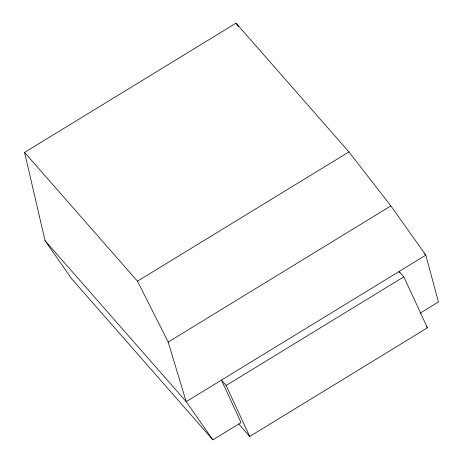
<?xml version="1.0" encoding="UTF-8"?>
<svg xmlns="http://www.w3.org/2000/svg" width="463" height="463" viewBox="0 0 463 463"><rect width="100%" height="100%" fill="white"/><g stroke="black" fill="none" stroke-linecap="round" stroke-linejoin="round"><path stroke-width="0.69" d="M399.754 272.765L399.152 271.457L403.852 276.822L427.424 327.833L249.702 436.482L226.129 385.471L221.424 380.106L241.067 422.615L212.876 439.85L71.748 278.888L45.056 240.691L24.574 152.42L236.032 23.15L348.934 151.922L390.865 205.925L425.833 255.148L438.426 301.963L420.016 313.22M24.574 152.42L137.476 281.186L348.934 151.922M212.876 439.85L186.184 401.652L168.191 342.053L390.865 205.925M226.129 385.471L403.852 276.822M423.934 252.977L425.833 255.148L186.184 401.652L45.056 240.691M426.475 326.751L427.424 327.833M238.758 424.004L249.702 436.482M236.032 23.15L238.462 26.704M137.476 281.186L168.191 342.053"/></g></svg>
